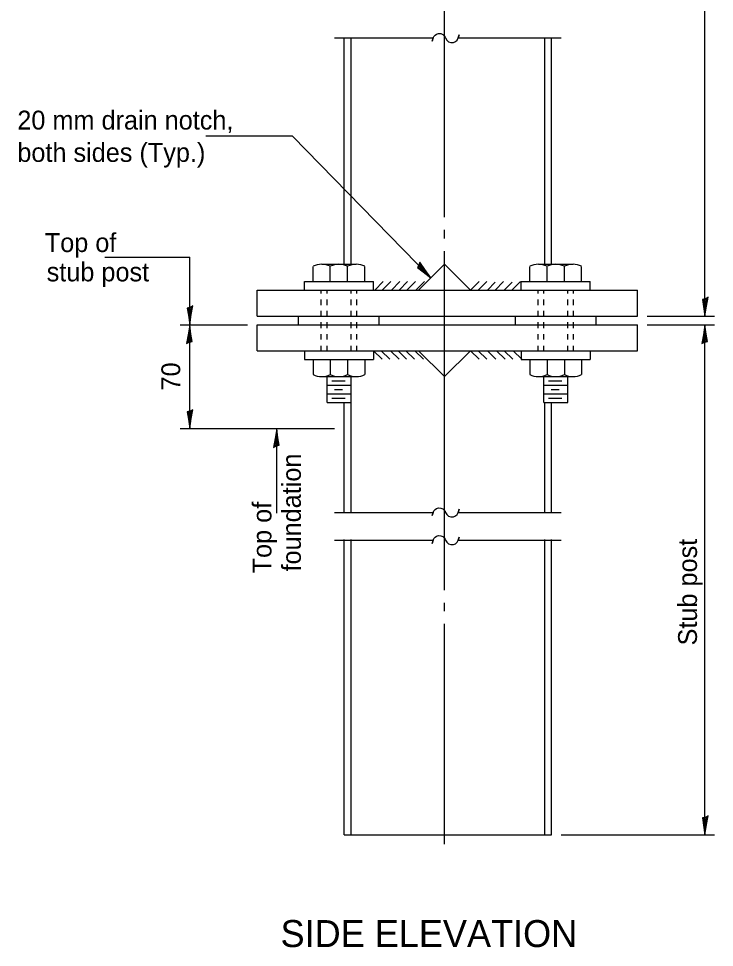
# Model space of a CAD drawing. Extents: x 1499079 to 1501883, y 1499349 to 1499789.
# Drawn here: x 1499998.8 to 1500087.3, y 1499469.5 to 1499587.6 of the extents above; entities that cross this region are included whole.
import ezdxf

# ---------------------------------------------------------------- set-up
doc = ezdxf.new("R2010")
doc.units = 0
for name, color, linetype in [('Design_EX_Roadway Dimensions', 7, 'Continuous'), ('Design_PR_Roadway Items', 7, 'Continuous'), ('Sheets_General Details', 7, 'Continuous')]:
    doc.layers.add(name, color=color, linetype=linetype)

msp = doc.modelspace()

# ---------------------------------------------------------------- linework, layer by layer
at = {"layer": 'Design_EX_Roadway Dimensions'}
for p, q in [((1500086.1, 1499549.79), (1500086.1, 1499713.29)), ((1500033.69, 1499572.68), (1500022.66, 1499572.68)), ((1500051.26, 1499554.66), (1500033.69, 1499572.68)), ((1500009.83, 1499557.27), (1500020.6, 1499557.27)), ((1500078.74, 1499549.79), (1500087.31, 1499549.79)), ((1500019.4, 1499548.69), (1500027.97, 1499548.69)), ((1500020.6, 1499535.5), (1500020.6, 1499548.69)), ((1500078.74, 1499548.69), (1500087.31, 1499548.69)), ((1500086.1, 1499483.87), (1500086.1, 1499548.69)), ((1500019.4, 1499535.5), (1500039.03, 1499535.5)), ((1500031.66, 1499524.75), (1500031.66, 1499535.5)), ((1500067.82, 1499483.87), (1500087.31, 1499483.87))]:
    msp.add_line(p, q, dxfattribs=at)
for points in [[(1500052.98, 1499562.37), (1500052.98, 1499596.19)], [(1500052.98, 1499559.67), (1500052.98, 1499560.77)], [(1500020.6, 1499548.69), (1500020.6, 1499557.27)], [(1500052.98, 1499514.97), (1500052.98, 1499558.04)], [(1500049.74, 1499556.26), (1500049.55, 1499555.97), (1500050.3, 1499555.41), (1500051.26, 1499554.66), (1500050.49, 1499555.71), (1500049.86, 1499556.66), (1500049.66, 1499556.02), (1500050.69, 1499555.24), (1500049.89, 1499556.44), (1500049.83, 1499556.08), (1500050.27, 1499555.68), (1500049.94, 1499556.16)], [(1500086.14, 1499552), (1500085.8, 1499551.92), (1500085.94, 1499551), (1500086.1, 1499549.79), (1500086.3, 1499551.07), (1500086.5, 1499552.19), (1500085.91, 1499551.88), (1500086.11, 1499550.6), (1500086.37, 1499552.03), (1500086.08, 1499551.81), (1500086.12, 1499551.21), (1500086.21, 1499551.79)], [(1500020.63, 1499550.9), (1500020.29, 1499550.82), (1500020.44, 1499549.9), (1500020.6, 1499548.69), (1500020.78, 1499549.98), (1500020.99, 1499551.09), (1500020.4, 1499550.78), (1500020.6, 1499549.5), (1500020.86, 1499550.92), (1500020.56, 1499550.71), (1500020.61, 1499550.12), (1500020.7, 1499550.69)], [(1500020.56, 1499546.49), (1500020.91, 1499546.57), (1500020.76, 1499547.5), (1500020.6, 1499548.69), (1500020.41, 1499547.42), (1500020.2, 1499546.3), (1500020.79, 1499546.62), (1500020.59, 1499547.89), (1500020.34, 1499546.47), (1500020.63, 1499546.68), (1500020.59, 1499547.28), (1500020.5, 1499546.7)], [(1500086.08, 1499546.49), (1500086.42, 1499546.57), (1500086.27, 1499547.5), (1500086.1, 1499548.69), (1500085.92, 1499547.42), (1500085.72, 1499546.3), (1500086.3, 1499546.62), (1500086.1, 1499547.89), (1500085.85, 1499546.47), (1500086.14, 1499546.68), (1500086.1, 1499547.28), (1500086.01, 1499546.7)], [(1500020.63, 1499537.71), (1500020.29, 1499537.63), (1500020.44, 1499536.71), (1500020.6, 1499535.5), (1500020.78, 1499536.79), (1500020.99, 1499537.9), (1500020.4, 1499537.59), (1500020.6, 1499536.31), (1500020.86, 1499537.74), (1500020.56, 1499537.52), (1500020.61, 1499536.93), (1500020.7, 1499537.5)], [(1500031.62, 1499533.3), (1500031.97, 1499533.38), (1500031.82, 1499534.31), (1500031.66, 1499535.5), (1500031.48, 1499534.23), (1500031.26, 1499533.1), (1500031.85, 1499533.43), (1500031.66, 1499534.7), (1500031.4, 1499533.28), (1500031.69, 1499533.49), (1500031.65, 1499534.09), (1500031.56, 1499533.52)], [(1500052.98, 1499512.27), (1500052.98, 1499513.36)], [(1500052.98, 1499482.67), (1500052.98, 1499510.66)], [(1500086.14, 1499486.07), (1500085.8, 1499486), (1500085.94, 1499485.07), (1500086.1, 1499483.87), (1500086.3, 1499485.15), (1500086.5, 1499486.27), (1500085.91, 1499485.95), (1500086.11, 1499484.67), (1500086.37, 1499486.1), (1500086.08, 1499485.88), (1500086.12, 1499485.29), (1500086.21, 1499485.86)]]:
    msp.add_lwpolyline(points, dxfattribs=at)
at = {"layer": 'Design_PR_Roadway Items'}
for p, q in [((1500040.23, 1499556.39), (1500040.23, 1499585.17)), ((1500041.11, 1499556.39), (1500041.11, 1499585.17)), ((1500065.73, 1499556.39), (1500065.73, 1499585.13)), ((1500066.61, 1499556.39), (1500066.61, 1499585.13)), ((1500036.28, 1499554.19), (1500036.28, 1499556.12)), ((1500037.38, 1499556.39), (1500041.77, 1499556.39)), ((1500038.48, 1499554.19), (1500038.48, 1499556.12)), ((1500040.67, 1499554.19), (1500040.67, 1499556.13)), ((1500042.88, 1499554.19), (1500042.88, 1499556.12)), ((1500049.69, 1499553.09), (1500052.98, 1499556.39)), ((1500056.28, 1499553.09), (1500052.98, 1499556.39)), ((1500063.83, 1499554.19), (1500063.83, 1499556.12)), ((1500064.93, 1499556.39), (1500069.33, 1499556.39)), ((1500066.03, 1499554.19), (1500066.03, 1499556.12)), ((1500068.23, 1499554.19), (1500068.23, 1499556.13)), ((1500070.43, 1499554.19), (1500070.43, 1499556.12)), ((1500035.18, 1499553.09), (1500035.18, 1499554.19)), ((1500035.18, 1499554.19), (1500043.97, 1499554.19)), ((1500043.97, 1499553.09), (1500043.97, 1499554.19)), ((1500044.12, 1499553.09), (1500045.2, 1499554.18)), ((1500045.09, 1499553.09), (1500046.18, 1499554.18)), ((1500046.24, 1499553.09), (1500047.33, 1499554.18)), ((1500047.22, 1499553.09), (1500048.31, 1499554.18)), ((1500048.2, 1499553.09), (1500049.29, 1499554.18)), ((1500049.36, 1499553.09), (1500050.44, 1499554.18)), ((1500056.31, 1499553.09), (1500057.4, 1499554.18)), ((1500057.29, 1499553.09), (1500058.38, 1499554.18)), ((1500058.45, 1499553.09), (1500059.45, 1499554.1)), ((1500059.43, 1499553.09), (1500060.51, 1499554.18)), ((1500060.58, 1499553.09), (1500061.58, 1499554.1)), ((1500061.55, 1499553.09), (1500062.64, 1499554.18)), ((1500062.74, 1499553.09), (1500062.74, 1499554.19)), ((1500062.74, 1499554.19), (1500071.53, 1499554.19)), ((1500071.53, 1499553.09), (1500071.53, 1499554.19)), ((1500029.17, 1499549.79), (1500029.17, 1499553.09)), ((1500029.17, 1499553.09), (1500077.53, 1499553.09)), ((1500037.33, 1499552.68), (1500037.33, 1499553.09)), ((1500038.07, 1499552.68), (1500038.07, 1499553.09)), ((1500041.11, 1499552.68), (1500041.11, 1499553.09)), ((1500041.83, 1499552.68), (1500041.83, 1499553.09)), ((1500064.89, 1499552.68), (1500064.89, 1499553.09)), ((1500065.63, 1499552.68), (1500065.63, 1499553.09)), ((1500068.67, 1499552.68), (1500068.67, 1499553.09)), ((1500069.39, 1499552.68), (1500069.39, 1499553.09)), ((1500077.53, 1499549.79), (1500077.53, 1499553.09)), ((1500037.33, 1499551.2), (1500037.33, 1499551.89)), ((1500038.07, 1499551.2), (1500038.07, 1499551.89)), ((1500041.11, 1499551.2), (1500041.11, 1499551.89)), ((1500041.83, 1499551.2), (1500041.83, 1499551.89)), ((1500064.89, 1499551.2), (1500064.89, 1499551.89)), ((1500065.63, 1499551.2), (1500065.63, 1499551.89)), ((1500068.67, 1499551.2), (1500068.67, 1499551.89)), ((1500069.39, 1499551.2), (1500069.39, 1499551.89)), ((1500037.33, 1499549.75), (1500037.33, 1499550.46)), ((1500038.07, 1499549.75), (1500038.07, 1499550.46)), ((1500041.11, 1499549.75), (1500041.11, 1499550.46)), ((1500041.83, 1499549.75), (1500041.83, 1499550.46)), ((1500064.89, 1499549.75), (1500064.89, 1499550.46)), ((1500065.63, 1499549.75), (1500065.63, 1499550.46)), ((1500068.67, 1499549.75), (1500068.67, 1499550.46)), ((1500069.39, 1499549.75), (1500069.39, 1499550.46)), ((1500029.17, 1499549.79), (1500077.53, 1499549.79)), ((1500034.45, 1499548.69), (1500034.45, 1499549.79)), ((1500037.33, 1499548.26), (1500037.33, 1499549.03)), ((1500038.07, 1499548.26), (1500038.07, 1499549.03)), ((1500041.11, 1499548.26), (1500041.11, 1499549.03)), ((1500041.83, 1499548.26), (1500041.83, 1499549.03)), ((1500044.7, 1499548.69), (1500044.7, 1499549.79)), ((1500062, 1499548.69), (1500062, 1499549.79)), ((1500064.89, 1499548.26), (1500064.89, 1499549.03)), ((1500065.63, 1499548.26), (1500065.63, 1499549.03)), ((1500068.67, 1499548.26), (1500068.67, 1499549.03)), ((1500069.39, 1499548.26), (1500069.39, 1499549.03)), ((1500072.26, 1499548.69), (1500072.26, 1499549.79)), ((1500029.17, 1499545.4), (1500029.17, 1499548.69)), ((1500029.17, 1499548.69), (1500077.53, 1499548.69)), ((1500077.53, 1499545.4), (1500077.53, 1499548.69)), ((1500037.33, 1499546.84), (1500037.33, 1499547.52)), ((1500038.07, 1499546.84), (1500038.07, 1499547.52)), ((1500041.11, 1499546.84), (1500041.11, 1499547.52)), ((1500041.83, 1499546.84), (1500041.83, 1499547.52)), ((1500064.89, 1499546.84), (1500064.89, 1499547.52)), ((1500065.63, 1499546.84), (1500065.63, 1499547.52)), ((1500068.67, 1499546.84), (1500068.67, 1499547.52)), ((1500069.39, 1499546.84), (1500069.39, 1499547.52)), ((1500037.33, 1499545.4), (1500037.33, 1499546.02)), ((1500038.07, 1499545.4), (1500038.07, 1499546.02)), ((1500041.11, 1499545.4), (1500041.11, 1499546.02)), ((1500041.83, 1499545.4), (1500041.83, 1499546.02)), ((1500064.89, 1499545.4), (1500064.89, 1499546.02)), ((1500065.63, 1499545.4), (1500065.63, 1499546.02)), ((1500068.67, 1499545.4), (1500068.67, 1499546.02)), ((1500069.39, 1499545.4), (1500069.39, 1499546.02)), ((1500029.17, 1499545.4), (1500077.53, 1499545.4)), ((1500035.18, 1499545.4), (1500035.18, 1499544.3)), ((1500035.18, 1499544.3), (1500043.97, 1499544.3)), ((1500036.28, 1499544.3), (1500036.28, 1499542.37)), ((1500038.48, 1499544.3), (1500038.48, 1499542.37)), ((1500040.67, 1499544.3), (1500040.67, 1499542.37)), ((1500042.88, 1499544.3), (1500042.88, 1499542.37)), ((1500043.97, 1499545.4), (1500043.97, 1499544.3)), ((1500043.98, 1499545.4), (1500045.07, 1499544.31)), ((1500044.96, 1499545.4), (1500046.05, 1499544.31)), ((1500046.12, 1499545.4), (1500047.21, 1499544.31)), ((1500047.1, 1499545.4), (1500048.18, 1499544.31)), ((1500048.07, 1499545.4), (1500049.16, 1499544.31)), ((1500049.22, 1499545.4), (1500050.31, 1499544.31)), ((1500049.69, 1499545.4), (1500052.98, 1499542.1)), ((1500056.28, 1499545.4), (1500052.98, 1499542.1)), ((1500056.31, 1499545.4), (1500057.4, 1499544.31)), ((1500057.29, 1499545.4), (1500058.38, 1499544.31)), ((1500058.45, 1499545.4), (1500059.54, 1499544.31)), ((1500059.6, 1499545.4), (1500060.69, 1499544.31)), ((1500060.58, 1499545.4), (1500061.66, 1499544.31)), ((1500061.74, 1499545.4), (1500062.82, 1499544.31)), ((1500062.74, 1499545.4), (1500062.74, 1499544.3)), ((1500062.74, 1499544.3), (1500071.53, 1499544.3)), ((1500063.83, 1499544.3), (1500063.83, 1499542.37)), ((1500066.03, 1499544.3), (1500066.03, 1499542.37)), ((1500068.23, 1499544.3), (1500068.23, 1499542.37)), ((1500070.43, 1499544.3), (1500070.43, 1499542.37)), ((1500071.53, 1499545.4), (1500071.53, 1499544.3)), ((1500037.38, 1499542.1), (1500041.77, 1499542.1)), ((1500038.07, 1499538.8), (1500038.07, 1499542.1)), ((1500041.11, 1499538.8), (1500041.11, 1499542.1)), ((1500064.93, 1499542.1), (1500069.33, 1499542.1)), ((1500065.63, 1499538.8), (1500065.63, 1499542.1)), ((1500068.67, 1499538.8), (1500068.67, 1499542.1)), ((1500038.07, 1499541), (1500041.11, 1499541)), ((1500038.66, 1499541.55), (1500040.35, 1499541.55)), ((1500065.63, 1499541), (1500068.67, 1499541)), ((1500066.21, 1499541.55), (1500067.9, 1499541.55)), ((1500038.07, 1499539.9), (1500041.11, 1499539.9)), ((1500039, 1499540.45), (1500040.01, 1499540.45)), ((1500065.63, 1499539.9), (1500068.67, 1499539.9)), ((1500066.55, 1499540.45), (1500067.57, 1499540.45)), ((1500038.07, 1499538.8), (1500041.11, 1499538.8)), ((1500038.66, 1499539.35), (1500040.35, 1499539.35)), ((1500040.23, 1499524.84), (1500040.23, 1499538.8)), ((1500041.11, 1499524.84), (1500041.11, 1499538.8)), ((1500065.63, 1499538.8), (1500068.67, 1499538.8)), ((1500065.73, 1499524.8), (1500065.73, 1499538.8)), ((1500066.21, 1499539.35), (1500067.9, 1499539.35)), ((1500066.61, 1499524.8), (1500066.61, 1499538.8)), ((1500040.23, 1499483.87), (1500040.23, 1499521.4)), ((1500041.11, 1499483.87), (1500041.11, 1499521.4)), ((1500065.73, 1499483.87), (1500065.73, 1499521.4)), ((1500066.61, 1499483.87), (1500066.61, 1499521.4)), ((1500040.23, 1499483.87), (1500066.61, 1499483.87))]:
    msp.add_line(p, q, dxfattribs=at)
for points in [[(1500039.03, 1499585.15), (1500051.55, 1499585.15), (1500051.42, 1499584.73), (1500051.55, 1499585.15), (1500051.64, 1499585.35), (1500051.81, 1499585.52), (1500051.99, 1499585.64), (1500052.23, 1499585.71), (1500052.53, 1499585.7), (1500052.77, 1499585.6), (1500052.93, 1499585.48), (1500053.08, 1499585.27), (1500053.14, 1499585.15), (1500053.28, 1499584.88), (1500053.52, 1499584.68), (1500053.79, 1499584.58), (1500054.13, 1499584.58), (1500054.38, 1499584.69), (1500054.6, 1499584.87), (1500054.75, 1499585.15), (1500054.86, 1499585.53), (1500054.75, 1499585.15), (1500054.75, 1499585.15), (1500067.82, 1499585.15)], [(1500039.03, 1499524.85), (1500051.55, 1499524.85), (1500051.42, 1499524.44), (1500051.55, 1499524.85), (1500051.64, 1499525.05), (1500051.81, 1499525.23), (1500051.99, 1499525.34), (1500052.23, 1499525.41), (1500052.53, 1499525.4), (1500052.77, 1499525.3), (1500052.93, 1499525.18), (1500053.08, 1499524.98), (1500053.14, 1499524.85), (1500053.28, 1499524.58), (1500053.52, 1499524.38), (1500053.79, 1499524.28), (1500054.13, 1499524.29), (1500054.38, 1499524.39), (1500054.6, 1499524.58), (1500054.75, 1499524.85), (1500054.86, 1499525.24), (1500054.75, 1499524.85), (1500054.75, 1499524.85), (1500067.82, 1499524.85)], [(1500039.03, 1499521.33), (1500051.55, 1499521.33), (1500051.42, 1499520.91), (1500051.55, 1499521.33), (1500051.64, 1499521.53), (1500051.81, 1499521.71), (1500051.99, 1499521.82), (1500052.23, 1499521.89), (1500052.53, 1499521.88), (1500052.77, 1499521.78), (1500052.93, 1499521.66), (1500053.08, 1499521.46), (1500053.14, 1499521.33), (1500053.28, 1499521.06), (1500053.52, 1499520.86), (1500053.79, 1499520.76), (1500054.13, 1499520.77), (1500054.38, 1499520.86), (1500054.6, 1499521.05), (1500054.75, 1499521.33), (1500054.86, 1499521.71), (1500054.75, 1499521.33), (1500054.75, 1499521.33), (1500067.82, 1499521.33)]]:
    msp.add_lwpolyline(points, dxfattribs=at)
for centre, start, end in [((1500037.38, 1499553.98), 62.8306, 117.1694), ((1500039.58, 1499553.98), 62.8306, 117.1694), ((1500041.78, 1499553.98), 62.8306, 117.1694), ((1500064.93, 1499553.98), 62.8306, 117.1694), ((1500067.13, 1499553.98), 62.8306, 117.1694), ((1500069.33, 1499553.98), 62.8306, 117.1694), ((1500037.38, 1499544.51), 242.8306, 297.1694), ((1500039.58, 1499544.51), 242.8306, 297.1694), ((1500041.78, 1499544.51), 242.8306, 297.1694), ((1500064.93, 1499544.51), 242.8306, 297.1694), ((1500067.13, 1499544.51), 242.8306, 297.1694), ((1500069.33, 1499544.51), 242.8306, 297.1694)]:
    msp.add_arc(centre, 2.41, start, end, dxfattribs=at)

# ---------------------------------------------------------------- texts
at = {"layer": 'Design_EX_Roadway Dimensions'}
for s, height, p in [('20 mm drain notch,', 2.4002, (1499998.69, 1499573.51)), ('both sides (Typ.)', 2.4002, (1499998.69, 1499569.4)), ('Top of', 2.4, (1500002.18, 1499557.94)), ('stub post', 2.4, (1500002.42, 1499554.21))]:
    msp.add_text(s, height=height, dxfattribs=at).set_placement(p)
for s, p in [('70', (1500019.4, 1499540.34)), ('foundation', (1500034.73, 1499517.33)), ('Top of', (1500030.99, 1499517.09)), ('Stub post', (1500085.09, 1499507.93))]:
    msp.add_text(s, height=2.4, rotation=90, dxfattribs=at).set_placement(p)
at = {"layer": 'Sheets_General Details'}
msp.add_text('SIDE ELEVATION', height=3.4289, dxfattribs=at).set_placement((1500032.15, 1499469.59))

doc.saveas('drawing.dxf')
